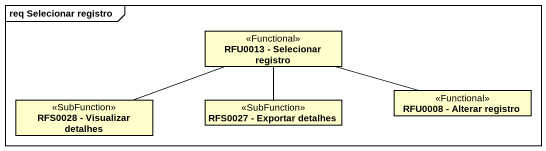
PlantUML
@startuml
mainframe req Selecionar registro
hide circle
hide empty members
class "RFU0013 - Selecionar registro" as RFU0013_Selecionar_registro <<Functional>>
class "RFS0028 - Visualizar detalhes" as RFS0028_Visualizar_detalhes <<SubFunction>>
class "RFS0027 - Exportar detalhes" as RFS0027_Exportar_detalhes <<SubFunction>>
class "RFU0008 - Alterar registro" as RFU0008_Alterar_registro <<Functional>>
RFS0028_Visualizar_detalhes -right- RFU0013_Selecionar_registro
RFS0027_Exportar_detalhes -up- RFU0013_Selecionar_registro
RFU0008_Alterar_registro -left- RFU0013_Selecionar_registro
@enduml
